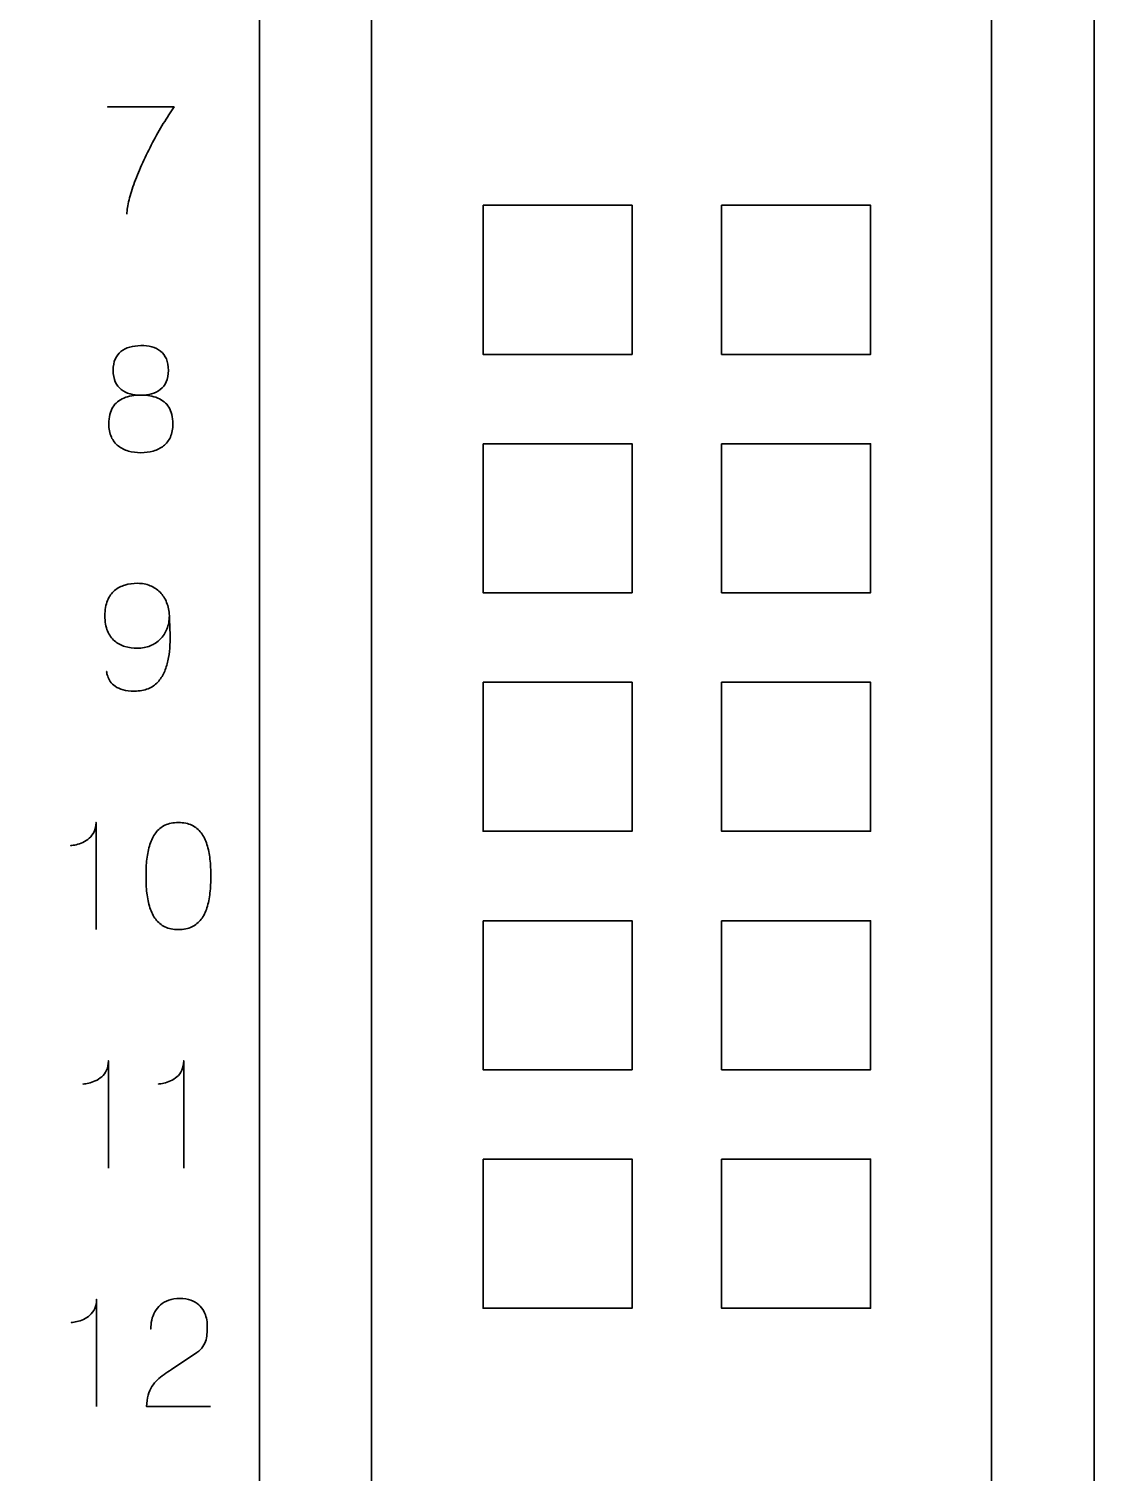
# Model space of a CAD drawing. Header units: centimetres. Extents: x -13.14 to -7.86, y -19.04 to -10.66.
# Drawn here: x -8.999 to -7.865, y -14.088 to -12.551 of the extents above; entities that cross this region are included whole.
import ezdxf

# ---------------------------------------------------------------- set-up
doc = ezdxf.new("R2010")
doc.units = ezdxf.units.CM
doc.header["$MEASUREMENT"] = 0
doc.layers.add('Layer 1', color=7, linetype='Continuous')

msp = doc.modelspace()

# ---------------------------------------------------------------- linework, layer by layer
at = {"layer": 'Layer 1', "color": 250, "lineweight": 35}
for points, knots in [([(-12.24632, -10.659), (-12.24632, -10.659), (-8.75382, -10.659), (-8.75382, -10.659), (-8.75382, -10.659), (-8.75382, -10.659), (-8.75382, -19.041), (-8.75382, -19.041), (-8.75382, -19.041), (-8.75382, -19.041), (-12.24632, -19.041), (-12.24632, -19.041), (-12.24632, -19.041), (-12.24632, -19.041), (-12.24632, -10.659), (-12.24632, -10.659)], [0, 0, 0, 0, 0.25, 0.25, 0.25, 0.25, 0.5, 0.5, 0.5, 0.5, 0.75, 0.75, 0.75, 0.75, 1, 1, 1, 1]), ([(-8.75386, -10.659), (-8.75386, -10.659), (-7.86486, -10.659), (-7.86486, -10.659), (-7.86486, -10.659), (-7.86486, -10.659), (-7.86486, -19.041), (-7.86486, -19.041), (-7.86486, -19.041), (-7.86486, -19.041), (-8.75386, -19.041), (-8.75386, -19.041), (-8.75386, -19.041), (-8.75386, -19.041), (-8.75386, -10.659), (-8.75386, -10.659)], [0, 0, 0, 0, 0.25, 0.25, 0.25, 0.25, 0.5, 0.5, 0.5, 0.5, 0.75, 0.75, 0.75, 0.75, 1, 1, 1, 1]), ([(-8.89505, -12.74854), (-8.89497, -12.74413), (-8.8942, -12.73903), (-8.89275, -12.73322), (-8.89275, -12.73322), (-8.8913, -12.72739), (-8.88932, -12.7211), (-8.88681, -12.71437), (-8.88681, -12.71437), (-8.8843, -12.70763), (-8.88139, -12.70071), (-8.87812, -12.69355), (-8.87812, -12.69355), (-8.87487, -12.6864), (-8.87136, -12.67932), (-8.86763, -12.67227), (-8.86763, -12.67227), (-8.86391, -12.66522), (-8.86011, -12.65846), (-8.85622, -12.65199), (-8.85622, -12.65199), (-8.85235, -12.64554), (-8.84855, -12.63965), (-8.84482, -12.63429), (-8.84482, -12.63429), (-8.84482, -12.63429), (-8.91564, -12.63429), (-8.91564, -12.63429), (-8.91564, -12.63429), (-8.91564, -12.63429), (-8.84482, -12.63429), (-8.84482, -12.63429), (-8.84482, -12.63429), (-8.84855, -12.63965), (-8.85235, -12.64554), (-8.85622, -12.65199), (-8.85622, -12.65199), (-8.86011, -12.65846), (-8.86391, -12.66522), (-8.86763, -12.67227), (-8.86763, -12.67227), (-8.87136, -12.67932), (-8.87487, -12.6864), (-8.87812, -12.69355), (-8.87812, -12.69355), (-8.88139, -12.70071), (-8.8843, -12.70763), (-8.88681, -12.71437), (-8.88681, -12.71437), (-8.88932, -12.7211), (-8.8913, -12.72739), (-8.89275, -12.73322), (-8.89275, -12.73322), (-8.8942, -12.73903), (-8.89497, -12.74413), (-8.89505, -12.74854)], [0, 0, 0, 0, 0.0714286, 0.0714286, 0.0714286, 0.0714286, 0.1428571, 0.1428571, 0.1428571, 0.1428571, 0.2142857, 0.2142857, 0.2142857, 0.2142857, 0.2857143, 0.2857143, 0.2857143, 0.2857143, 0.3571429, 0.3571429, 0.3571429, 0.3571429, 0.4285714, 0.4285714, 0.4285714, 0.4285714, 0.5, 0.5, 0.5, 0.5, 0.5714286, 0.5714286, 0.5714286, 0.5714286, 0.6428571, 0.6428571, 0.6428571, 0.6428571, 0.7142857, 0.7142857, 0.7142857, 0.7142857, 0.7857143, 0.7857143, 0.7857143, 0.7857143, 0.8571429, 0.8571429, 0.8571429, 0.8571429, 0.9285714, 0.9285714, 0.9285714, 0.9285714, 1, 1, 1, 1]), ([(-8.51573, -12.73903), (-8.51573, -12.73903), (-8.35698, -12.73903), (-8.35698, -12.73903), (-8.35698, -12.73903), (-8.35698, -12.73903), (-8.35698, -12.89778), (-8.35698, -12.89778), (-8.35698, -12.89778), (-8.35698, -12.89778), (-8.51573, -12.89778), (-8.51573, -12.89778), (-8.51573, -12.89778), (-8.51573, -12.89778), (-8.51573, -12.73903), (-8.51573, -12.73903)], [0, 0, 0, 0, 0.25, 0.25, 0.25, 0.25, 0.5, 0.5, 0.5, 0.5, 0.75, 0.75, 0.75, 0.75, 1, 1, 1, 1]), ([(-8.26173, -12.73903), (-8.26173, -12.73903), (-8.10298, -12.73903), (-8.10298, -12.73903), (-8.10298, -12.73903), (-8.10298, -12.73903), (-8.10298, -12.89778), (-8.10298, -12.89778), (-8.10298, -12.89778), (-8.10298, -12.89778), (-8.26173, -12.89778), (-8.26173, -12.89778), (-8.26173, -12.89778), (-8.26173, -12.89778), (-8.26173, -12.73903), (-8.26173, -12.73903)], [0, 0, 0, 0, 0.25, 0.25, 0.25, 0.25, 0.5, 0.5, 0.5, 0.5, 0.75, 0.75, 0.75, 0.75, 1, 1, 1, 1]), ([(-8.88023, -12.94122), (-8.87616, -12.94122), (-8.87236, -12.94074), (-8.86879, -12.93979), (-8.86879, -12.93979), (-8.86525, -12.93881), (-8.86214, -12.93728), (-8.85942, -12.93519), (-8.85942, -12.93519), (-8.85672, -12.93311), (-8.85461, -12.93039), (-8.85309, -12.92703), (-8.85309, -12.92703), (-8.85156, -12.92371), (-8.85079, -12.91967), (-8.85076, -12.91491), (-8.85076, -12.91491), (-8.85079, -12.91016), (-8.85153, -12.90609), (-8.85298, -12.90271), (-8.85298, -12.90271), (-8.85442, -12.89933), (-8.85648, -12.89656), (-8.85913, -12.89442), (-8.85913, -12.89442), (-8.86177, -12.8923), (-8.86488, -12.89075), (-8.86847, -12.88977), (-8.86847, -12.88977), (-8.87204, -12.88879), (-8.87598, -12.88837), (-8.88023, -12.88845), (-8.88023, -12.88845), (-8.88448, -12.8885), (-8.88841, -12.88906), (-8.89198, -12.89003), (-8.89198, -12.89003), (-8.89557, -12.89104), (-8.89869, -12.89257), (-8.90133, -12.89466), (-8.90133, -12.89466), (-8.90397, -12.89674), (-8.90602, -12.89946), (-8.90747, -12.90279), (-8.90747, -12.90279), (-8.90893, -12.90614), (-8.90966, -12.91016), (-8.90969, -12.91491), (-8.90969, -12.91491), (-8.90966, -12.91967), (-8.9089, -12.92371), (-8.90737, -12.92703), (-8.90737, -12.92703), (-8.90584, -12.93039), (-8.90373, -12.93311), (-8.90101, -12.93519), (-8.90101, -12.93519), (-8.89832, -12.93728), (-8.8952, -12.93881), (-8.89166, -12.93979), (-8.89166, -12.93979), (-8.8881, -12.94074), (-8.88429, -12.94122), (-8.88023, -12.94122)], [0, 0, 0, 0, 0.0625, 0.0625, 0.0625, 0.0625, 0.125, 0.125, 0.125, 0.125, 0.1875, 0.1875, 0.1875, 0.1875, 0.25, 0.25, 0.25, 0.25, 0.3125, 0.3125, 0.3125, 0.3125, 0.375, 0.375, 0.375, 0.375, 0.4375, 0.4375, 0.4375, 0.4375, 0.5, 0.5, 0.5, 0.5, 0.5625, 0.5625, 0.5625, 0.5625, 0.625, 0.625, 0.625, 0.625, 0.6875, 0.6875, 0.6875, 0.6875, 0.75, 0.75, 0.75, 0.75, 0.8125, 0.8125, 0.8125, 0.8125, 0.875, 0.875, 0.875, 0.875, 0.9375, 0.9375, 0.9375, 0.9375, 1, 1, 1, 1]), ([(-8.88023, -12.94122), (-8.87616, -12.94122), (-8.87236, -12.94074), (-8.86879, -12.93979), (-8.86879, -12.93979), (-8.86525, -12.93881), (-8.86214, -12.93728), (-8.85942, -12.93519), (-8.85942, -12.93519), (-8.85672, -12.93311), (-8.85461, -12.93039), (-8.85309, -12.92703), (-8.85309, -12.92703), (-8.85156, -12.92371), (-8.85079, -12.91967), (-8.85076, -12.91491), (-8.85076, -12.91491), (-8.85079, -12.91016), (-8.85153, -12.90609), (-8.85298, -12.90271), (-8.85298, -12.90271), (-8.85442, -12.89933), (-8.85648, -12.89656), (-8.85913, -12.89442), (-8.85913, -12.89442), (-8.86177, -12.8923), (-8.86488, -12.89075), (-8.86847, -12.88977), (-8.86847, -12.88977), (-8.87204, -12.88879), (-8.87598, -12.88837), (-8.88023, -12.88845), (-8.88023, -12.88845), (-8.88448, -12.8885), (-8.88841, -12.88906), (-8.89198, -12.89003), (-8.89198, -12.89003), (-8.89557, -12.89104), (-8.89869, -12.89257), (-8.90133, -12.89466), (-8.90133, -12.89466), (-8.90397, -12.89674), (-8.90602, -12.89946), (-8.90747, -12.90279), (-8.90747, -12.90279), (-8.90893, -12.90614), (-8.90966, -12.91016), (-8.90969, -12.91491), (-8.90969, -12.91491), (-8.90966, -12.91967), (-8.9089, -12.92371), (-8.90737, -12.92703), (-8.90737, -12.92703), (-8.90584, -12.93039), (-8.90373, -12.93311), (-8.90101, -12.93519), (-8.90101, -12.93519), (-8.89832, -12.93728), (-8.8952, -12.93881), (-8.89166, -12.93979), (-8.89166, -12.93979), (-8.8881, -12.94074), (-8.88429, -12.94122), (-8.88023, -12.94122)], [0, 0, 0, 0, 0.0625, 0.0625, 0.0625, 0.0625, 0.125, 0.125, 0.125, 0.125, 0.1875, 0.1875, 0.1875, 0.1875, 0.25, 0.25, 0.25, 0.25, 0.3125, 0.3125, 0.3125, 0.3125, 0.375, 0.375, 0.375, 0.375, 0.4375, 0.4375, 0.4375, 0.4375, 0.5, 0.5, 0.5, 0.5, 0.5625, 0.5625, 0.5625, 0.5625, 0.625, 0.625, 0.625, 0.625, 0.6875, 0.6875, 0.6875, 0.6875, 0.75, 0.75, 0.75, 0.75, 0.8125, 0.8125, 0.8125, 0.8125, 0.875, 0.875, 0.875, 0.875, 0.9375, 0.9375, 0.9375, 0.9375, 1, 1, 1, 1]), ([(-8.88023, -13.00254), (-8.87547, -13.00254), (-8.87104, -13.00199), (-8.86692, -13.00082), (-8.86692, -13.00082), (-8.8628, -12.99966), (-8.85918, -12.99784), (-8.85604, -12.99536), (-8.85604, -12.99536), (-8.85293, -12.9929), (-8.85047, -12.98973), (-8.8487, -12.98582), (-8.8487, -12.98582), (-8.84693, -12.98194), (-8.84604, -12.97727), (-8.84601, -12.9718), (-8.84601, -12.9718), (-8.84606, -12.96454), (-8.84749, -12.95865), (-8.85031, -12.95416), (-8.85031, -12.95416), (-8.85314, -12.94964), (-8.85709, -12.94637), (-8.86219, -12.94428), (-8.86219, -12.94428), (-8.86731, -12.94222), (-8.87331, -12.94119), (-8.88023, -12.94122), (-8.88023, -12.94122), (-8.88712, -12.94119), (-8.89314, -12.94222), (-8.89821, -12.94428), (-8.89821, -12.94428), (-8.90331, -12.94637), (-8.90723, -12.94964), (-8.91003, -12.95416), (-8.91003, -12.95416), (-8.91283, -12.95865), (-8.91426, -12.96454), (-8.91429, -12.9718), (-8.91429, -12.9718), (-8.91426, -12.97727), (-8.91336, -12.98194), (-8.91159, -12.98582), (-8.91159, -12.98582), (-8.90982, -12.98973), (-8.90739, -12.9929), (-8.90426, -12.99536), (-8.90426, -12.99536), (-8.90114, -12.99784), (-8.89755, -12.99966), (-8.89343, -13.00082), (-8.89343, -13.00082), (-8.88934, -13.00199), (-8.88493, -13.00254), (-8.88023, -13.00254)], [0, 0, 0, 0, 0.0714286, 0.0714286, 0.0714286, 0.0714286, 0.1428571, 0.1428571, 0.1428571, 0.1428571, 0.2142857, 0.2142857, 0.2142857, 0.2142857, 0.2857143, 0.2857143, 0.2857143, 0.2857143, 0.3571429, 0.3571429, 0.3571429, 0.3571429, 0.4285714, 0.4285714, 0.4285714, 0.4285714, 0.5, 0.5, 0.5, 0.5, 0.5714286, 0.5714286, 0.5714286, 0.5714286, 0.6428571, 0.6428571, 0.6428571, 0.6428571, 0.7142857, 0.7142857, 0.7142857, 0.7142857, 0.7857143, 0.7857143, 0.7857143, 0.7857143, 0.8571429, 0.8571429, 0.8571429, 0.8571429, 0.9285714, 0.9285714, 0.9285714, 0.9285714, 1, 1, 1, 1]), ([(-8.88023, -13.00254), (-8.87547, -13.00254), (-8.87104, -13.00199), (-8.86692, -13.00082), (-8.86692, -13.00082), (-8.8628, -12.99966), (-8.85918, -12.99784), (-8.85604, -12.99536), (-8.85604, -12.99536), (-8.85293, -12.9929), (-8.85047, -12.98973), (-8.8487, -12.98582), (-8.8487, -12.98582), (-8.84693, -12.98194), (-8.84604, -12.97727), (-8.84601, -12.9718), (-8.84601, -12.9718), (-8.84606, -12.96454), (-8.84749, -12.95865), (-8.85031, -12.95416), (-8.85031, -12.95416), (-8.85314, -12.94964), (-8.85709, -12.94637), (-8.86219, -12.94428), (-8.86219, -12.94428), (-8.86731, -12.94222), (-8.87331, -12.94119), (-8.88023, -12.94122), (-8.88023, -12.94122), (-8.88712, -12.94119), (-8.89314, -12.94222), (-8.89821, -12.94428), (-8.89821, -12.94428), (-8.90331, -12.94637), (-8.90723, -12.94964), (-8.91003, -12.95416), (-8.91003, -12.95416), (-8.91283, -12.95865), (-8.91426, -12.96454), (-8.91429, -12.9718), (-8.91429, -12.9718), (-8.91426, -12.97727), (-8.91336, -12.98194), (-8.91159, -12.98582), (-8.91159, -12.98582), (-8.90982, -12.98973), (-8.90739, -12.9929), (-8.90426, -12.99536), (-8.90426, -12.99536), (-8.90114, -12.99784), (-8.89755, -12.99966), (-8.89343, -13.00082), (-8.89343, -13.00082), (-8.88934, -13.00199), (-8.88493, -13.00254), (-8.88023, -13.00254)], [0, 0, 0, 0, 0.0714286, 0.0714286, 0.0714286, 0.0714286, 0.1428571, 0.1428571, 0.1428571, 0.1428571, 0.2142857, 0.2142857, 0.2142857, 0.2142857, 0.2857143, 0.2857143, 0.2857143, 0.2857143, 0.3571429, 0.3571429, 0.3571429, 0.3571429, 0.4285714, 0.4285714, 0.4285714, 0.4285714, 0.5, 0.5, 0.5, 0.5, 0.5714286, 0.5714286, 0.5714286, 0.5714286, 0.6428571, 0.6428571, 0.6428571, 0.6428571, 0.7142857, 0.7142857, 0.7142857, 0.7142857, 0.7857143, 0.7857143, 0.7857143, 0.7857143, 0.8571429, 0.8571429, 0.8571429, 0.8571429, 0.9285714, 0.9285714, 0.9285714, 0.9285714, 1, 1, 1, 1]), ([(-8.51573, -12.99303), (-8.51573, -12.99303), (-8.35698, -12.99303), (-8.35698, -12.99303), (-8.35698, -12.99303), (-8.35698, -12.99303), (-8.35698, -13.15178), (-8.35698, -13.15178), (-8.35698, -13.15178), (-8.35698, -13.15178), (-8.51573, -13.15178), (-8.51573, -13.15178), (-8.51573, -13.15178), (-8.51573, -13.15178), (-8.51573, -12.99303), (-8.51573, -12.99303)], [0, 0, 0, 0, 0.25, 0.25, 0.25, 0.25, 0.5, 0.5, 0.5, 0.5, 0.75, 0.75, 0.75, 0.75, 1, 1, 1, 1]), ([(-8.26173, -12.99303), (-8.26173, -12.99303), (-8.10298, -12.99303), (-8.10298, -12.99303), (-8.10298, -12.99303), (-8.10298, -12.99303), (-8.10298, -13.15178), (-8.10298, -13.15178), (-8.10298, -13.15178), (-8.10298, -13.15178), (-8.26173, -13.15178), (-8.26173, -13.15178), (-8.26173, -13.15178), (-8.26173, -13.15178), (-8.26173, -12.99303), (-8.26173, -12.99303)], [0, 0, 0, 0, 0.25, 0.25, 0.25, 0.25, 0.5, 0.5, 0.5, 0.5, 0.75, 0.75, 0.75, 0.75, 1, 1, 1, 1]), ([(-8.84981, -13.1762), (-8.84984, -13.1814), (-8.85071, -13.18613), (-8.8524, -13.19036), (-8.8524, -13.19036), (-8.85409, -13.19458), (-8.85644, -13.19823), (-8.8595, -13.20126), (-8.8595, -13.20126), (-8.86253, -13.2043), (-8.8661, -13.20663), (-8.87019, -13.20826), (-8.87019, -13.20826), (-8.87429, -13.2099), (-8.87875, -13.21072), (-8.88356, -13.21075), (-8.88356, -13.21075), (-8.88839, -13.21077), (-8.8929, -13.21016), (-8.8971, -13.20895), (-8.8971, -13.20895), (-8.9013, -13.20773), (-8.90497, -13.20578), (-8.90817, -13.20309), (-8.90817, -13.20309), (-8.91135, -13.20042), (-8.91386, -13.19685), (-8.91566, -13.19242), (-8.91566, -13.19242), (-8.91746, -13.18801), (-8.91838, -13.18259), (-8.91841, -13.1762), (-8.91841, -13.1762), (-8.91838, -13.16984), (-8.91746, -13.16445), (-8.91566, -13.16004), (-8.91566, -13.16004), (-8.91386, -13.15563), (-8.91135, -13.15206), (-8.90817, -13.14937), (-8.90817, -13.14937), (-8.90497, -13.14665), (-8.9013, -13.14469), (-8.8971, -13.14348), (-8.8971, -13.14348), (-8.8929, -13.14224), (-8.88839, -13.14163), (-8.88356, -13.14166), (-8.88356, -13.14166), (-8.87875, -13.14168), (-8.87431, -13.1425), (-8.87027, -13.14417), (-8.87027, -13.14417), (-8.86626, -13.1458), (-8.86272, -13.14815), (-8.85973, -13.15119), (-8.85973, -13.15119), (-8.85673, -13.15425), (-8.85438, -13.1579), (-8.85267, -13.16212), (-8.85267, -13.16212), (-8.85095, -13.16632), (-8.85, -13.17102), (-8.84981, -13.1762), (-8.84981, -13.1762), (-8.84971, -13.17882), (-8.84955, -13.18196), (-8.84936, -13.1856), (-8.84936, -13.1856), (-8.84915, -13.18927), (-8.84905, -13.19324), (-8.84902, -13.19751), (-8.84902, -13.19751), (-8.84897, -13.20179), (-8.84913, -13.2062), (-8.84944, -13.21075), (-8.84944, -13.21075), (-8.84979, -13.21529), (-8.85042, -13.21975), (-8.85134, -13.22416), (-8.85134, -13.22416), (-8.8523, -13.22857), (-8.85364, -13.23272), (-8.85539, -13.2366), (-8.85539, -13.2366), (-8.85713, -13.24048), (-8.85939, -13.24392), (-8.86219, -13.2469), (-8.86219, -13.2469), (-8.86499, -13.24988), (-8.86842, -13.25224), (-8.87246, -13.25395), (-8.87246, -13.25395), (-8.87653, -13.25564), (-8.88134, -13.25651), (-8.88688, -13.25654), (-8.88688, -13.25654), (-8.89169, -13.25651), (-8.89576, -13.25604), (-8.89914, -13.25509), (-8.89914, -13.25509), (-8.90252, -13.25416), (-8.90529, -13.25292), (-8.90751, -13.25136), (-8.90751, -13.25136), (-8.9097, -13.24981), (-8.91143, -13.24809), (-8.9127, -13.24624), (-8.9127, -13.24624), (-8.91397, -13.24436), (-8.91492, -13.24252), (-8.9155, -13.24064), (-8.9155, -13.24064), (-8.91611, -13.23877), (-8.9165, -13.23705), (-8.91666, -13.23546), (-8.91666, -13.23546), (-8.9165, -13.23705), (-8.91611, -13.23877), (-8.9155, -13.24064), (-8.9155, -13.24064), (-8.91492, -13.24252), (-8.91397, -13.24436), (-8.9127, -13.24624), (-8.9127, -13.24624), (-8.91143, -13.24809), (-8.9097, -13.24981), (-8.90751, -13.25136), (-8.90751, -13.25136), (-8.90529, -13.25292), (-8.90252, -13.25416), (-8.89914, -13.25509), (-8.89914, -13.25509), (-8.89576, -13.25604), (-8.89169, -13.25651), (-8.88688, -13.25654), (-8.88688, -13.25654), (-8.88134, -13.25651), (-8.87653, -13.25564), (-8.87246, -13.25395), (-8.87246, -13.25395), (-8.86842, -13.25224), (-8.86499, -13.24988), (-8.86219, -13.2469), (-8.86219, -13.2469), (-8.85939, -13.24392), (-8.85713, -13.24048), (-8.85539, -13.2366), (-8.85539, -13.2366), (-8.85364, -13.23272), (-8.8523, -13.22857), (-8.85134, -13.22416), (-8.85134, -13.22416), (-8.85042, -13.21975), (-8.84979, -13.21529), (-8.84944, -13.21075), (-8.84944, -13.21075), (-8.84913, -13.2062), (-8.84897, -13.20179), (-8.84902, -13.19751), (-8.84902, -13.19751), (-8.84905, -13.19324), (-8.84915, -13.18927), (-8.84936, -13.1856), (-8.84936, -13.1856), (-8.84955, -13.18196), (-8.84971, -13.17882), (-8.84981, -13.1762), (-8.84981, -13.1762), (-8.85, -13.17102), (-8.85095, -13.16632), (-8.85267, -13.16212), (-8.85267, -13.16212), (-8.85438, -13.1579), (-8.85673, -13.15425), (-8.85973, -13.15119), (-8.85973, -13.15119), (-8.86272, -13.14815), (-8.86626, -13.1458), (-8.87027, -13.14417), (-8.87027, -13.14417), (-8.87431, -13.1425), (-8.87875, -13.14168), (-8.88356, -13.14166), (-8.88356, -13.14166), (-8.88839, -13.14163), (-8.8929, -13.14224), (-8.8971, -13.14348), (-8.8971, -13.14348), (-8.9013, -13.14469), (-8.90497, -13.14665), (-8.90817, -13.14937), (-8.90817, -13.14937), (-8.91135, -13.15206), (-8.91386, -13.15563), (-8.91566, -13.16004), (-8.91566, -13.16004), (-8.91746, -13.16445), (-8.91838, -13.16984), (-8.91841, -13.1762), (-8.91841, -13.1762), (-8.91838, -13.18259), (-8.91746, -13.18801), (-8.91566, -13.19242), (-8.91566, -13.19242), (-8.91386, -13.19685), (-8.91135, -13.20042), (-8.90817, -13.20309), (-8.90817, -13.20309), (-8.90497, -13.20578), (-8.9013, -13.20773), (-8.8971, -13.20895), (-8.8971, -13.20895), (-8.8929, -13.21016), (-8.88839, -13.21077), (-8.88356, -13.21075), (-8.88356, -13.21075), (-8.87875, -13.21072), (-8.87429, -13.2099), (-8.87019, -13.20826), (-8.87019, -13.20826), (-8.8661, -13.20663), (-8.86253, -13.2043), (-8.8595, -13.20126), (-8.8595, -13.20126), (-8.85644, -13.19823), (-8.85409, -13.19458), (-8.8524, -13.19036), (-8.8524, -13.19036), (-8.85071, -13.18613), (-8.84984, -13.1814), (-8.84981, -13.1762)], [0, 0, 0, 0, 0.0172414, 0.0172414, 0.0172414, 0.0172414, 0.0344828, 0.0344828, 0.0344828, 0.0344828, 0.0517241, 0.0517241, 0.0517241, 0.0517241, 0.0689655, 0.0689655, 0.0689655, 0.0689655, 0.0862069, 0.0862069, 0.0862069, 0.0862069, 0.1034483, 0.1034483, 0.1034483, 0.1034483, 0.1206897, 0.1206897, 0.1206897, 0.1206897, 0.137931, 0.137931, 0.137931, 0.137931, 0.1551724, 0.1551724, 0.1551724, 0.1551724, 0.1724138, 0.1724138, 0.1724138, 0.1724138, 0.1896552, 0.1896552, 0.1896552, 0.1896552, 0.2068966, 0.2068966, 0.2068966, 0.2068966, 0.2241379, 0.2241379, 0.2241379, 0.2241379, 0.2413793, 0.2413793, 0.2413793, 0.2413793, 0.2586207, 0.2586207, 0.2586207, 0.2586207, 0.2758621, 0.2758621, 0.2758621, 0.2758621, 0.2931034, 0.2931034, 0.2931034, 0.2931034, 0.3103448, 0.3103448, 0.3103448, 0.3103448, 0.3275862, 0.3275862, 0.3275862, 0.3275862, 0.3448276, 0.3448276, 0.3448276, 0.3448276, 0.362069, 0.362069, 0.362069, 0.362069, 0.3793103, 0.3793103, 0.3793103, 0.3793103, 0.3965517, 0.3965517, 0.3965517, 0.3965517, 0.4137931, 0.4137931, 0.4137931, 0.4137931, 0.4310345, 0.4310345, 0.4310345, 0.4310345, 0.4482759, 0.4482759, 0.4482759, 0.4482759, 0.4655172, 0.4655172, 0.4655172, 0.4655172, 0.4827586, 0.4827586, 0.4827586, 0.4827586, 0.5, 0.5, 0.5, 0.5, 0.5172414, 0.5172414, 0.5172414, 0.5172414, 0.5344828, 0.5344828, 0.5344828, 0.5344828, 0.5517241, 0.5517241, 0.5517241, 0.5517241, 0.5689655, 0.5689655, 0.5689655, 0.5689655, 0.5862069, 0.5862069, 0.5862069, 0.5862069, 0.6034483, 0.6034483, 0.6034483, 0.6034483, 0.6206897, 0.6206897, 0.6206897, 0.6206897, 0.637931, 0.637931, 0.637931, 0.637931, 0.6551724, 0.6551724, 0.6551724, 0.6551724, 0.6724138, 0.6724138, 0.6724138, 0.6724138, 0.6896552, 0.6896552, 0.6896552, 0.6896552, 0.7068966, 0.7068966, 0.7068966, 0.7068966, 0.7241379, 0.7241379, 0.7241379, 0.7241379, 0.7413793, 0.7413793, 0.7413793, 0.7413793, 0.7586207, 0.7586207, 0.7586207, 0.7586207, 0.7758621, 0.7758621, 0.7758621, 0.7758621, 0.7931034, 0.7931034, 0.7931034, 0.7931034, 0.8103448, 0.8103448, 0.8103448, 0.8103448, 0.8275862, 0.8275862, 0.8275862, 0.8275862, 0.8448276, 0.8448276, 0.8448276, 0.8448276, 0.862069, 0.862069, 0.862069, 0.862069, 0.8793103, 0.8793103, 0.8793103, 0.8793103, 0.8965517, 0.8965517, 0.8965517, 0.8965517, 0.9137931, 0.9137931, 0.9137931, 0.9137931, 0.9310345, 0.9310345, 0.9310345, 0.9310345, 0.9482759, 0.9482759, 0.9482759, 0.9482759, 0.9655172, 0.9655172, 0.9655172, 0.9655172, 0.9827586, 0.9827586, 0.9827586, 0.9827586, 1, 1, 1, 1]), ([(-8.51573, -13.24703), (-8.51573, -13.24703), (-8.35698, -13.24703), (-8.35698, -13.24703), (-8.35698, -13.24703), (-8.35698, -13.24703), (-8.35698, -13.40578), (-8.35698, -13.40578), (-8.35698, -13.40578), (-8.35698, -13.40578), (-8.51573, -13.40578), (-8.51573, -13.40578), (-8.51573, -13.40578), (-8.51573, -13.40578), (-8.51573, -13.24703), (-8.51573, -13.24703)], [0, 0, 0, 0, 0.25, 0.25, 0.25, 0.25, 0.5, 0.5, 0.5, 0.5, 0.75, 0.75, 0.75, 0.75, 1, 1, 1, 1]), ([(-8.26173, -13.24703), (-8.26173, -13.24703), (-8.10298, -13.24703), (-8.10298, -13.24703), (-8.10298, -13.24703), (-8.10298, -13.24703), (-8.10298, -13.40578), (-8.10298, -13.40578), (-8.10298, -13.40578), (-8.10298, -13.40578), (-8.26173, -13.40578), (-8.26173, -13.40578), (-8.26173, -13.40578), (-8.26173, -13.40578), (-8.26173, -13.24703), (-8.26173, -13.24703)], [0, 0, 0, 0, 0.25, 0.25, 0.25, 0.25, 0.5, 0.5, 0.5, 0.5, 0.75, 0.75, 0.75, 0.75, 1, 1, 1, 1]), ([(-8.92791, -13.51054), (-8.92791, -13.51054), (-8.92791, -13.39629), (-8.92791, -13.39629), (-8.92791, -13.39629), (-8.92793, -13.40017), (-8.92862, -13.4035), (-8.92994, -13.40627), (-8.92994, -13.40627), (-8.93124, -13.40907), (-8.93295, -13.41137), (-8.93507, -13.41322), (-8.93507, -13.41322), (-8.93718, -13.41507), (-8.93945, -13.41655), (-8.94188, -13.41766), (-8.94188, -13.41766), (-8.94431, -13.41874), (-8.94665, -13.41956), (-8.94892, -13.42006), (-8.94892, -13.42006), (-8.95122, -13.42059), (-8.95317, -13.4209), (-8.95484, -13.42101), (-8.95484, -13.42101), (-8.95317, -13.4209), (-8.95122, -13.42059), (-8.94892, -13.42006), (-8.94892, -13.42006), (-8.94665, -13.41956), (-8.94431, -13.41874), (-8.94188, -13.41766), (-8.94188, -13.41766), (-8.93945, -13.41655), (-8.93718, -13.41507), (-8.93507, -13.41322), (-8.93507, -13.41322), (-8.93295, -13.41137), (-8.93124, -13.40907), (-8.92994, -13.40627), (-8.92994, -13.40627), (-8.92862, -13.4035), (-8.92793, -13.40017), (-8.92791, -13.39629), (-8.92791, -13.39629), (-8.92791, -13.39629), (-8.92791, -13.51054), (-8.92791, -13.51054)], [0, 0, 0, 0, 0.0833333, 0.0833333, 0.0833333, 0.0833333, 0.1666667, 0.1666667, 0.1666667, 0.1666667, 0.25, 0.25, 0.25, 0.25, 0.3333333, 0.3333333, 0.3333333, 0.3333333, 0.4166667, 0.4166667, 0.4166667, 0.4166667, 0.5, 0.5, 0.5, 0.5, 0.5833333, 0.5833333, 0.5833333, 0.5833333, 0.6666667, 0.6666667, 0.6666667, 0.6666667, 0.75, 0.75, 0.75, 0.75, 0.8333333, 0.8333333, 0.8333333, 0.8333333, 0.9166667, 0.9166667, 0.9166667, 0.9166667, 1, 1, 1, 1]), ([(-8.84014, -13.51054), (-8.8346, -13.51051), (-8.82982, -13.50954), (-8.82583, -13.50763), (-8.82583, -13.50763), (-8.82187, -13.50573), (-8.81857, -13.50301), (-8.81592, -13.49955), (-8.81592, -13.49955), (-8.81332, -13.49607), (-8.81126, -13.49195), (-8.80973, -13.48719), (-8.80973, -13.48719), (-8.80822, -13.48244), (-8.80714, -13.47724), (-8.80653, -13.47153), (-8.80653, -13.47153), (-8.8059, -13.46583), (-8.80558, -13.45983), (-8.80561, -13.45349), (-8.80561, -13.45349), (-8.80558, -13.44718), (-8.8059, -13.44119), (-8.80653, -13.43551), (-8.80653, -13.43551), (-8.80714, -13.42983), (-8.80822, -13.4246), (-8.80973, -13.41985), (-8.80973, -13.41985), (-8.81126, -13.41512), (-8.81332, -13.411), (-8.81592, -13.40749), (-8.81592, -13.40749), (-8.81857, -13.404), (-8.82187, -13.40128), (-8.82583, -13.39938), (-8.82583, -13.39938), (-8.82982, -13.39745), (-8.8346, -13.39648), (-8.84014, -13.39645), (-8.84014, -13.39645), (-8.84569, -13.39648), (-8.85047, -13.39745), (-8.85446, -13.39938), (-8.85446, -13.39938), (-8.85842, -13.40128), (-8.86172, -13.404), (-8.86436, -13.40749), (-8.86436, -13.40749), (-8.86696, -13.411), (-8.86902, -13.41512), (-8.87056, -13.41985), (-8.87056, -13.41985), (-8.87206, -13.4246), (-8.87314, -13.42983), (-8.87375, -13.43551), (-8.87375, -13.43551), (-8.87439, -13.44119), (-8.8747, -13.44718), (-8.87468, -13.45349), (-8.87468, -13.45349), (-8.8747, -13.45983), (-8.87439, -13.46583), (-8.87375, -13.47153), (-8.87375, -13.47153), (-8.87314, -13.47724), (-8.87206, -13.48244), (-8.87056, -13.48719), (-8.87056, -13.48719), (-8.86902, -13.49195), (-8.86696, -13.49607), (-8.86436, -13.49955), (-8.86436, -13.49955), (-8.86172, -13.50301), (-8.85842, -13.50573), (-8.85446, -13.50763), (-8.85446, -13.50763), (-8.85047, -13.50954), (-8.84569, -13.51051), (-8.84014, -13.51054)], [0, 0, 0, 0, 0.05, 0.05, 0.05, 0.05, 0.1, 0.1, 0.1, 0.1, 0.15, 0.15, 0.15, 0.15, 0.2, 0.2, 0.2, 0.2, 0.25, 0.25, 0.25, 0.25, 0.3, 0.3, 0.3, 0.3, 0.35, 0.35, 0.35, 0.35, 0.4, 0.4, 0.4, 0.4, 0.45, 0.45, 0.45, 0.45, 0.5, 0.5, 0.5, 0.5, 0.55, 0.55, 0.55, 0.55, 0.6, 0.6, 0.6, 0.6, 0.65, 0.65, 0.65, 0.65, 0.7, 0.7, 0.7, 0.7, 0.75, 0.75, 0.75, 0.75, 0.8, 0.8, 0.8, 0.8, 0.85, 0.85, 0.85, 0.85, 0.9, 0.9, 0.9, 0.9, 0.95, 0.95, 0.95, 0.95, 1, 1, 1, 1]), ([(-8.84014, -13.51054), (-8.8346, -13.51051), (-8.82982, -13.50954), (-8.82583, -13.50763), (-8.82583, -13.50763), (-8.82187, -13.50573), (-8.81857, -13.50301), (-8.81592, -13.49955), (-8.81592, -13.49955), (-8.81332, -13.49607), (-8.81126, -13.49195), (-8.80973, -13.48719), (-8.80973, -13.48719), (-8.80822, -13.48244), (-8.80714, -13.47724), (-8.80653, -13.47153), (-8.80653, -13.47153), (-8.8059, -13.46583), (-8.80558, -13.45983), (-8.80561, -13.45349), (-8.80561, -13.45349), (-8.80558, -13.44718), (-8.8059, -13.44119), (-8.80653, -13.43551), (-8.80653, -13.43551), (-8.80714, -13.42983), (-8.80822, -13.4246), (-8.80973, -13.41985), (-8.80973, -13.41985), (-8.81126, -13.41512), (-8.81332, -13.411), (-8.81592, -13.40749), (-8.81592, -13.40749), (-8.81857, -13.404), (-8.82187, -13.40128), (-8.82583, -13.39938), (-8.82583, -13.39938), (-8.82982, -13.39745), (-8.8346, -13.39648), (-8.84014, -13.39645), (-8.84014, -13.39645), (-8.84569, -13.39648), (-8.85047, -13.39745), (-8.85446, -13.39938), (-8.85446, -13.39938), (-8.85842, -13.40128), (-8.86172, -13.404), (-8.86436, -13.40749), (-8.86436, -13.40749), (-8.86696, -13.411), (-8.86902, -13.41512), (-8.87056, -13.41985), (-8.87056, -13.41985), (-8.87206, -13.4246), (-8.87314, -13.42983), (-8.87375, -13.43551), (-8.87375, -13.43551), (-8.87439, -13.44119), (-8.8747, -13.44718), (-8.87468, -13.45349), (-8.87468, -13.45349), (-8.8747, -13.45983), (-8.87439, -13.46583), (-8.87375, -13.47153), (-8.87375, -13.47153), (-8.87314, -13.47724), (-8.87206, -13.48244), (-8.87056, -13.48719), (-8.87056, -13.48719), (-8.86902, -13.49195), (-8.86696, -13.49607), (-8.86436, -13.49955), (-8.86436, -13.49955), (-8.86172, -13.50301), (-8.85842, -13.50573), (-8.85446, -13.50763), (-8.85446, -13.50763), (-8.85047, -13.50954), (-8.84569, -13.51051), (-8.84014, -13.51054)], [0, 0, 0, 0, 0.05, 0.05, 0.05, 0.05, 0.1, 0.1, 0.1, 0.1, 0.15, 0.15, 0.15, 0.15, 0.2, 0.2, 0.2, 0.2, 0.25, 0.25, 0.25, 0.25, 0.3, 0.3, 0.3, 0.3, 0.35, 0.35, 0.35, 0.35, 0.4, 0.4, 0.4, 0.4, 0.45, 0.45, 0.45, 0.45, 0.5, 0.5, 0.5, 0.5, 0.55, 0.55, 0.55, 0.55, 0.6, 0.6, 0.6, 0.6, 0.65, 0.65, 0.65, 0.65, 0.7, 0.7, 0.7, 0.7, 0.75, 0.75, 0.75, 0.75, 0.8, 0.8, 0.8, 0.8, 0.85, 0.85, 0.85, 0.85, 0.9, 0.9, 0.9, 0.9, 0.95, 0.95, 0.95, 0.95, 1, 1, 1, 1]), ([(-8.51573, -13.50103), (-8.51573, -13.50103), (-8.35698, -13.50103), (-8.35698, -13.50103), (-8.35698, -13.50103), (-8.35698, -13.50103), (-8.35698, -13.65978), (-8.35698, -13.65978), (-8.35698, -13.65978), (-8.35698, -13.65978), (-8.51573, -13.65978), (-8.51573, -13.65978), (-8.51573, -13.65978), (-8.51573, -13.65978), (-8.51573, -13.50103), (-8.51573, -13.50103)], [0, 0, 0, 0, 0.25, 0.25, 0.25, 0.25, 0.5, 0.5, 0.5, 0.5, 0.75, 0.75, 0.75, 0.75, 1, 1, 1, 1]), ([(-8.26173, -13.50103), (-8.26173, -13.50103), (-8.10298, -13.50103), (-8.10298, -13.50103), (-8.10298, -13.50103), (-8.10298, -13.50103), (-8.10298, -13.65978), (-8.10298, -13.65978), (-8.10298, -13.65978), (-8.10298, -13.65978), (-8.26173, -13.65978), (-8.26173, -13.65978), (-8.26173, -13.65978), (-8.26173, -13.65978), (-8.26173, -13.50103), (-8.26173, -13.50103)], [0, 0, 0, 0, 0.25, 0.25, 0.25, 0.25, 0.5, 0.5, 0.5, 0.5, 0.75, 0.75, 0.75, 0.75, 1, 1, 1, 1]), ([(-8.91468, -13.76454), (-8.91468, -13.76454), (-8.91468, -13.65029), (-8.91468, -13.65029), (-8.91468, -13.65029), (-8.9147, -13.65417), (-8.91539, -13.6575), (-8.91671, -13.66027), (-8.91671, -13.66027), (-8.91801, -13.66307), (-8.91972, -13.66537), (-8.92184, -13.66722), (-8.92184, -13.66722), (-8.92395, -13.66907), (-8.92622, -13.67055), (-8.92865, -13.67166), (-8.92865, -13.67166), (-8.93108, -13.67274), (-8.93342, -13.67356), (-8.93569, -13.67406), (-8.93569, -13.67406), (-8.93799, -13.67459), (-8.93994, -13.6749), (-8.94161, -13.67501), (-8.94161, -13.67501), (-8.93994, -13.6749), (-8.93799, -13.67459), (-8.93569, -13.67406), (-8.93569, -13.67406), (-8.93342, -13.67356), (-8.93108, -13.67274), (-8.92865, -13.67166), (-8.92865, -13.67166), (-8.92622, -13.67055), (-8.92395, -13.66907), (-8.92184, -13.66722), (-8.92184, -13.66722), (-8.91972, -13.66537), (-8.91801, -13.66307), (-8.91671, -13.66027), (-8.91671, -13.66027), (-8.91539, -13.6575), (-8.9147, -13.65417), (-8.91468, -13.65029), (-8.91468, -13.65029), (-8.91468, -13.65029), (-8.91468, -13.76454), (-8.91468, -13.76454)], [0, 0, 0, 0, 0.0833333, 0.0833333, 0.0833333, 0.0833333, 0.1666667, 0.1666667, 0.1666667, 0.1666667, 0.25, 0.25, 0.25, 0.25, 0.3333333, 0.3333333, 0.3333333, 0.3333333, 0.4166667, 0.4166667, 0.4166667, 0.4166667, 0.5, 0.5, 0.5, 0.5, 0.5833333, 0.5833333, 0.5833333, 0.5833333, 0.6666667, 0.6666667, 0.6666667, 0.6666667, 0.75, 0.75, 0.75, 0.75, 0.8333333, 0.8333333, 0.8333333, 0.8333333, 0.9166667, 0.9166667, 0.9166667, 0.9166667, 1, 1, 1, 1]), ([(-8.83452, -13.76454), (-8.83452, -13.76454), (-8.83452, -13.65029), (-8.83452, -13.65029), (-8.83452, -13.65029), (-8.83454, -13.65417), (-8.83523, -13.6575), (-8.83655, -13.66027), (-8.83655, -13.66027), (-8.83785, -13.66307), (-8.83956, -13.66537), (-8.84168, -13.66722), (-8.84168, -13.66722), (-8.84379, -13.66907), (-8.84606, -13.67055), (-8.84849, -13.67166), (-8.84849, -13.67166), (-8.85092, -13.67274), (-8.85326, -13.67356), (-8.85553, -13.67406), (-8.85553, -13.67406), (-8.85783, -13.67459), (-8.85978, -13.6749), (-8.86145, -13.67501), (-8.86145, -13.67501), (-8.85978, -13.6749), (-8.85783, -13.67459), (-8.85553, -13.67406), (-8.85553, -13.67406), (-8.85326, -13.67356), (-8.85092, -13.67274), (-8.84849, -13.67166), (-8.84849, -13.67166), (-8.84606, -13.67055), (-8.84379, -13.66907), (-8.84168, -13.66722), (-8.84168, -13.66722), (-8.83956, -13.66537), (-8.83785, -13.66307), (-8.83655, -13.66027), (-8.83655, -13.66027), (-8.83523, -13.6575), (-8.83454, -13.65417), (-8.83452, -13.65029), (-8.83452, -13.65029), (-8.83452, -13.65029), (-8.83452, -13.76454), (-8.83452, -13.76454)], [0, 0, 0, 0, 0.0833333, 0.0833333, 0.0833333, 0.0833333, 0.1666667, 0.1666667, 0.1666667, 0.1666667, 0.25, 0.25, 0.25, 0.25, 0.3333333, 0.3333333, 0.3333333, 0.3333333, 0.4166667, 0.4166667, 0.4166667, 0.4166667, 0.5, 0.5, 0.5, 0.5, 0.5833333, 0.5833333, 0.5833333, 0.5833333, 0.6666667, 0.6666667, 0.6666667, 0.6666667, 0.75, 0.75, 0.75, 0.75, 0.8333333, 0.8333333, 0.8333333, 0.8333333, 0.9166667, 0.9166667, 0.9166667, 0.9166667, 1, 1, 1, 1]), ([(-8.51573, -13.75503), (-8.51573, -13.75503), (-8.35698, -13.75503), (-8.35698, -13.75503), (-8.35698, -13.75503), (-8.35698, -13.75503), (-8.35698, -13.91378), (-8.35698, -13.91378), (-8.35698, -13.91378), (-8.35698, -13.91378), (-8.51573, -13.91378), (-8.51573, -13.91378), (-8.51573, -13.91378), (-8.51573, -13.91378), (-8.51573, -13.75503), (-8.51573, -13.75503)], [0, 0, 0, 0, 0.25, 0.25, 0.25, 0.25, 0.5, 0.5, 0.5, 0.5, 0.75, 0.75, 0.75, 0.75, 1, 1, 1, 1]), ([(-8.26173, -13.75503), (-8.26173, -13.75503), (-8.10298, -13.75503), (-8.10298, -13.75503), (-8.10298, -13.75503), (-8.10298, -13.75503), (-8.10298, -13.91378), (-8.10298, -13.91378), (-8.10298, -13.91378), (-8.10298, -13.91378), (-8.26173, -13.91378), (-8.26173, -13.91378), (-8.26173, -13.91378), (-8.26173, -13.91378), (-8.26173, -13.75503), (-8.26173, -13.75503)], [0, 0, 0, 0, 0.25, 0.25, 0.25, 0.25, 0.5, 0.5, 0.5, 0.5, 0.75, 0.75, 0.75, 0.75, 1, 1, 1, 1]), ([(-8.92728, -14.01854), (-8.92728, -14.01854), (-8.92728, -13.90429), (-8.92728, -13.90429), (-8.92728, -13.90429), (-8.9273, -13.90817), (-8.92799, -13.9115), (-8.92931, -13.91427), (-8.92931, -13.91427), (-8.93061, -13.91707), (-8.93232, -13.91937), (-8.93444, -13.92122), (-8.93444, -13.92122), (-8.93655, -13.92307), (-8.93882, -13.92455), (-8.94125, -13.92566), (-8.94125, -13.92566), (-8.94368, -13.92674), (-8.94602, -13.92756), (-8.94829, -13.92806), (-8.94829, -13.92806), (-8.95059, -13.92859), (-8.95254, -13.9289), (-8.95421, -13.92901), (-8.95421, -13.92901), (-8.95254, -13.9289), (-8.95059, -13.92859), (-8.94829, -13.92806), (-8.94829, -13.92806), (-8.94602, -13.92756), (-8.94368, -13.92674), (-8.94125, -13.92566), (-8.94125, -13.92566), (-8.93882, -13.92455), (-8.93655, -13.92307), (-8.93444, -13.92122), (-8.93444, -13.92122), (-8.93232, -13.91937), (-8.93061, -13.91707), (-8.92931, -13.91427), (-8.92931, -13.91427), (-8.92799, -13.9115), (-8.9273, -13.90817), (-8.92728, -13.90429), (-8.92728, -13.90429), (-8.92728, -13.90429), (-8.92728, -14.01854), (-8.92728, -14.01854)], [0, 0, 0, 0, 0.0833333, 0.0833333, 0.0833333, 0.0833333, 0.1666667, 0.1666667, 0.1666667, 0.1666667, 0.25, 0.25, 0.25, 0.25, 0.3333333, 0.3333333, 0.3333333, 0.3333333, 0.4166667, 0.4166667, 0.4166667, 0.4166667, 0.5, 0.5, 0.5, 0.5, 0.5833333, 0.5833333, 0.5833333, 0.5833333, 0.6666667, 0.6666667, 0.6666667, 0.6666667, 0.75, 0.75, 0.75, 0.75, 0.8333333, 0.8333333, 0.8333333, 0.8333333, 0.9166667, 0.9166667, 0.9166667, 0.9166667, 1, 1, 1, 1]), ([(-8.80609, -14.01854), (-8.80609, -14.01854), (-8.87405, -14.01854), (-8.87405, -14.01854), (-8.87405, -14.01854), (-8.87391, -14.01394), (-8.87333, -14.00988), (-8.87236, -14.00639), (-8.87236, -14.00639), (-8.87135, -14.00291), (-8.87001, -13.99984), (-8.86834, -13.9972), (-8.86834, -13.9972), (-8.86665, -13.99456), (-8.86473, -13.99221), (-8.86254, -13.99015), (-8.86254, -13.99015), (-8.86035, -13.98806), (-8.858, -13.98616), (-8.85546, -13.98437), (-8.85546, -13.98437), (-8.85293, -13.9826), (-8.85031, -13.98083), (-8.84759, -13.97908), (-8.84759, -13.97908), (-8.84759, -13.97908), (-8.8205, -13.96102), (-8.8205, -13.96102), (-8.8205, -13.96102), (-8.81772, -13.95906), (-8.81556, -13.95693), (-8.81403, -13.95463), (-8.81403, -13.95463), (-8.81248, -13.95233), (-8.8114, -13.9499), (-8.81074, -13.94734), (-8.81074, -13.94734), (-8.8101, -13.9448), (-8.80971, -13.94219), (-8.80957, -13.93955), (-8.80957, -13.93955), (-8.80944, -13.93688), (-8.80939, -13.93421), (-8.80941, -13.93155), (-8.80941, -13.93155), (-8.80941, -13.92935), (-8.80971, -13.927), (-8.81029, -13.92447), (-8.81029, -13.92447), (-8.81089, -13.92196), (-8.81184, -13.91945), (-8.81319, -13.91697), (-8.81319, -13.91697), (-8.81453, -13.91448), (-8.81632, -13.91221), (-8.81857, -13.91015), (-8.81857, -13.91015), (-8.82081, -13.90812), (-8.82359, -13.90648), (-8.82689, -13.90524), (-8.82689, -13.90524), (-8.83019, -13.904), (-8.83407, -13.90337), (-8.83856, -13.90334), (-8.83856, -13.90334), (-8.84308, -13.90337), (-8.84707, -13.904), (-8.8505, -13.90521), (-8.8505, -13.90521), (-8.85393, -13.90643), (-8.85686, -13.90812), (-8.85929, -13.91026), (-8.85929, -13.91026), (-8.86172, -13.9124), (-8.86368, -13.91488), (-8.86521, -13.91765), (-8.86521, -13.91765), (-8.86673, -13.92043), (-8.86784, -13.92338), (-8.86855, -13.9265), (-8.86855, -13.9265), (-8.86927, -13.92962), (-8.86961, -13.93279), (-8.86961, -13.93598), (-8.86961, -13.93598), (-8.86961, -13.93279), (-8.86927, -13.92962), (-8.86855, -13.9265), (-8.86855, -13.9265), (-8.86784, -13.92338), (-8.86673, -13.92043), (-8.86521, -13.91765), (-8.86521, -13.91765), (-8.86368, -13.91488), (-8.86172, -13.9124), (-8.85929, -13.91026), (-8.85929, -13.91026), (-8.85686, -13.90812), (-8.85393, -13.90643), (-8.8505, -13.90521), (-8.8505, -13.90521), (-8.84707, -13.904), (-8.84308, -13.90337), (-8.83856, -13.90334), (-8.83856, -13.90334), (-8.83407, -13.90337), (-8.83019, -13.904), (-8.82689, -13.90524), (-8.82689, -13.90524), (-8.82359, -13.90648), (-8.82081, -13.90812), (-8.81857, -13.91015), (-8.81857, -13.91015), (-8.81632, -13.91221), (-8.81453, -13.91448), (-8.81319, -13.91697), (-8.81319, -13.91697), (-8.81184, -13.91945), (-8.81089, -13.92196), (-8.81029, -13.92447), (-8.81029, -13.92447), (-8.80971, -13.927), (-8.80941, -13.92935), (-8.80941, -13.93155), (-8.80941, -13.93155), (-8.80939, -13.93421), (-8.80944, -13.93688), (-8.80957, -13.93955), (-8.80957, -13.93955), (-8.80971, -13.94219), (-8.8101, -13.9448), (-8.81074, -13.94734), (-8.81074, -13.94734), (-8.8114, -13.9499), (-8.81248, -13.95233), (-8.81403, -13.95463), (-8.81403, -13.95463), (-8.81556, -13.95693), (-8.81772, -13.95906), (-8.8205, -13.96102), (-8.8205, -13.96102), (-8.8205, -13.96102), (-8.84759, -13.97908), (-8.84759, -13.97908), (-8.84759, -13.97908), (-8.85031, -13.98083), (-8.85293, -13.9826), (-8.85546, -13.98437), (-8.85546, -13.98437), (-8.858, -13.98616), (-8.86035, -13.98806), (-8.86254, -13.99015), (-8.86254, -13.99015), (-8.86473, -13.99221), (-8.86665, -13.99456), (-8.86834, -13.9972), (-8.86834, -13.9972), (-8.87001, -13.99984), (-8.87135, -14.00291), (-8.87236, -14.00639), (-8.87236, -14.00639), (-8.87333, -14.00988), (-8.87391, -14.01394), (-8.87405, -14.01854), (-8.87405, -14.01854), (-8.87405, -14.01854), (-8.80609, -14.01854), (-8.80609, -14.01854)], [0, 0, 0, 0, 0.0238095, 0.0238095, 0.0238095, 0.0238095, 0.047619, 0.047619, 0.047619, 0.047619, 0.0714286, 0.0714286, 0.0714286, 0.0714286, 0.0952381, 0.0952381, 0.0952381, 0.0952381, 0.1190476, 0.1190476, 0.1190476, 0.1190476, 0.1428571, 0.1428571, 0.1428571, 0.1428571, 0.1666667, 0.1666667, 0.1666667, 0.1666667, 0.1904762, 0.1904762, 0.1904762, 0.1904762, 0.2142857, 0.2142857, 0.2142857, 0.2142857, 0.2380952, 0.2380952, 0.2380952, 0.2380952, 0.2619048, 0.2619048, 0.2619048, 0.2619048, 0.2857143, 0.2857143, 0.2857143, 0.2857143, 0.3095238, 0.3095238, 0.3095238, 0.3095238, 0.3333333, 0.3333333, 0.3333333, 0.3333333, 0.3571429, 0.3571429, 0.3571429, 0.3571429, 0.3809524, 0.3809524, 0.3809524, 0.3809524, 0.4047619, 0.4047619, 0.4047619, 0.4047619, 0.4285714, 0.4285714, 0.4285714, 0.4285714, 0.452381, 0.452381, 0.452381, 0.452381, 0.4761905, 0.4761905, 0.4761905, 0.4761905, 0.5, 0.5, 0.5, 0.5, 0.5238095, 0.5238095, 0.5238095, 0.5238095, 0.547619, 0.547619, 0.547619, 0.547619, 0.5714286, 0.5714286, 0.5714286, 0.5714286, 0.5952381, 0.5952381, 0.5952381, 0.5952381, 0.6190476, 0.6190476, 0.6190476, 0.6190476, 0.6428571, 0.6428571, 0.6428571, 0.6428571, 0.6666667, 0.6666667, 0.6666667, 0.6666667, 0.6904762, 0.6904762, 0.6904762, 0.6904762, 0.7142857, 0.7142857, 0.7142857, 0.7142857, 0.7380952, 0.7380952, 0.7380952, 0.7380952, 0.7619048, 0.7619048, 0.7619048, 0.7619048, 0.7857143, 0.7857143, 0.7857143, 0.7857143, 0.8095238, 0.8095238, 0.8095238, 0.8095238, 0.8333333, 0.8333333, 0.8333333, 0.8333333, 0.8571429, 0.8571429, 0.8571429, 0.8571429, 0.8809524, 0.8809524, 0.8809524, 0.8809524, 0.9047619, 0.9047619, 0.9047619, 0.9047619, 0.9285714, 0.9285714, 0.9285714, 0.9285714, 0.952381, 0.952381, 0.952381, 0.952381, 0.9761905, 0.9761905, 0.9761905, 0.9761905, 1, 1, 1, 1])]:
    msp.add_open_spline(points, degree=3, knots=knots, dxfattribs=at)
at = {"layer": 'Layer 1', "color": 1, "lineweight": 35}
msp.add_open_spline([(-8.63448, -11.08422), (-8.63448, -11.08422), (-8.63448, -18.61659), (-8.63448, -18.61659)], degree=3, dxfattribs=at)
at = {"layer": 'Layer 1', "color": 186, "lineweight": 35}
msp.add_open_spline([(-7.97408, -11.08422), (-7.97408, -11.08422), (-7.97408, -18.61659), (-7.97408, -18.61659)], degree=3, dxfattribs=at)

doc.saveas('drawing.dxf')
